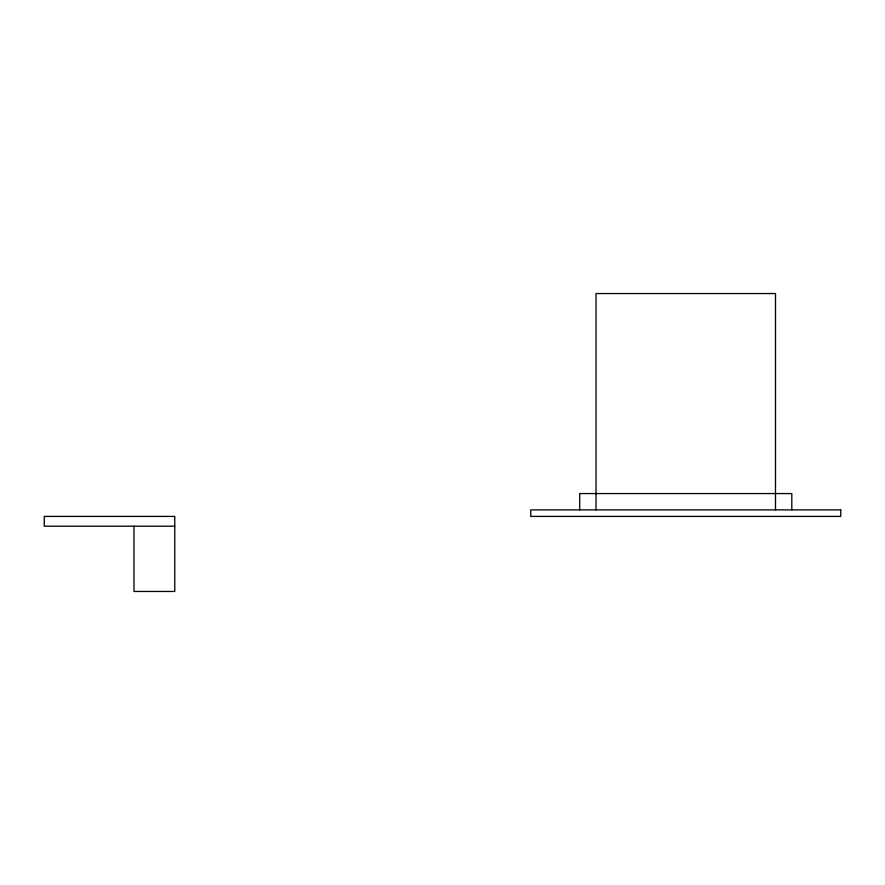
<?xml version="1.0" encoding="UTF-8"?>
<svg xmlns="http://www.w3.org/2000/svg" width="885" height="885" viewBox="0 0 885 885"><rect width="100%" height="100%" fill="white"/><g stroke="black" fill="none" stroke-linecap="round" stroke-linejoin="round"><path stroke-width="1.33" d="M174.765 526.199L44.25 526.199L44.25 516.409L174.765 516.409L174.765 591.457L133.978 591.457L133.978 526.199M791.809 509.882L791.809 493.565L579.708 493.565L579.708 509.882M775.492 509.882L775.492 293.543L596.025 293.543L596.025 509.882M840.75 509.882L530.768 509.882L530.768 516.409L840.75 516.409L840.75 509.882"/></g></svg>
